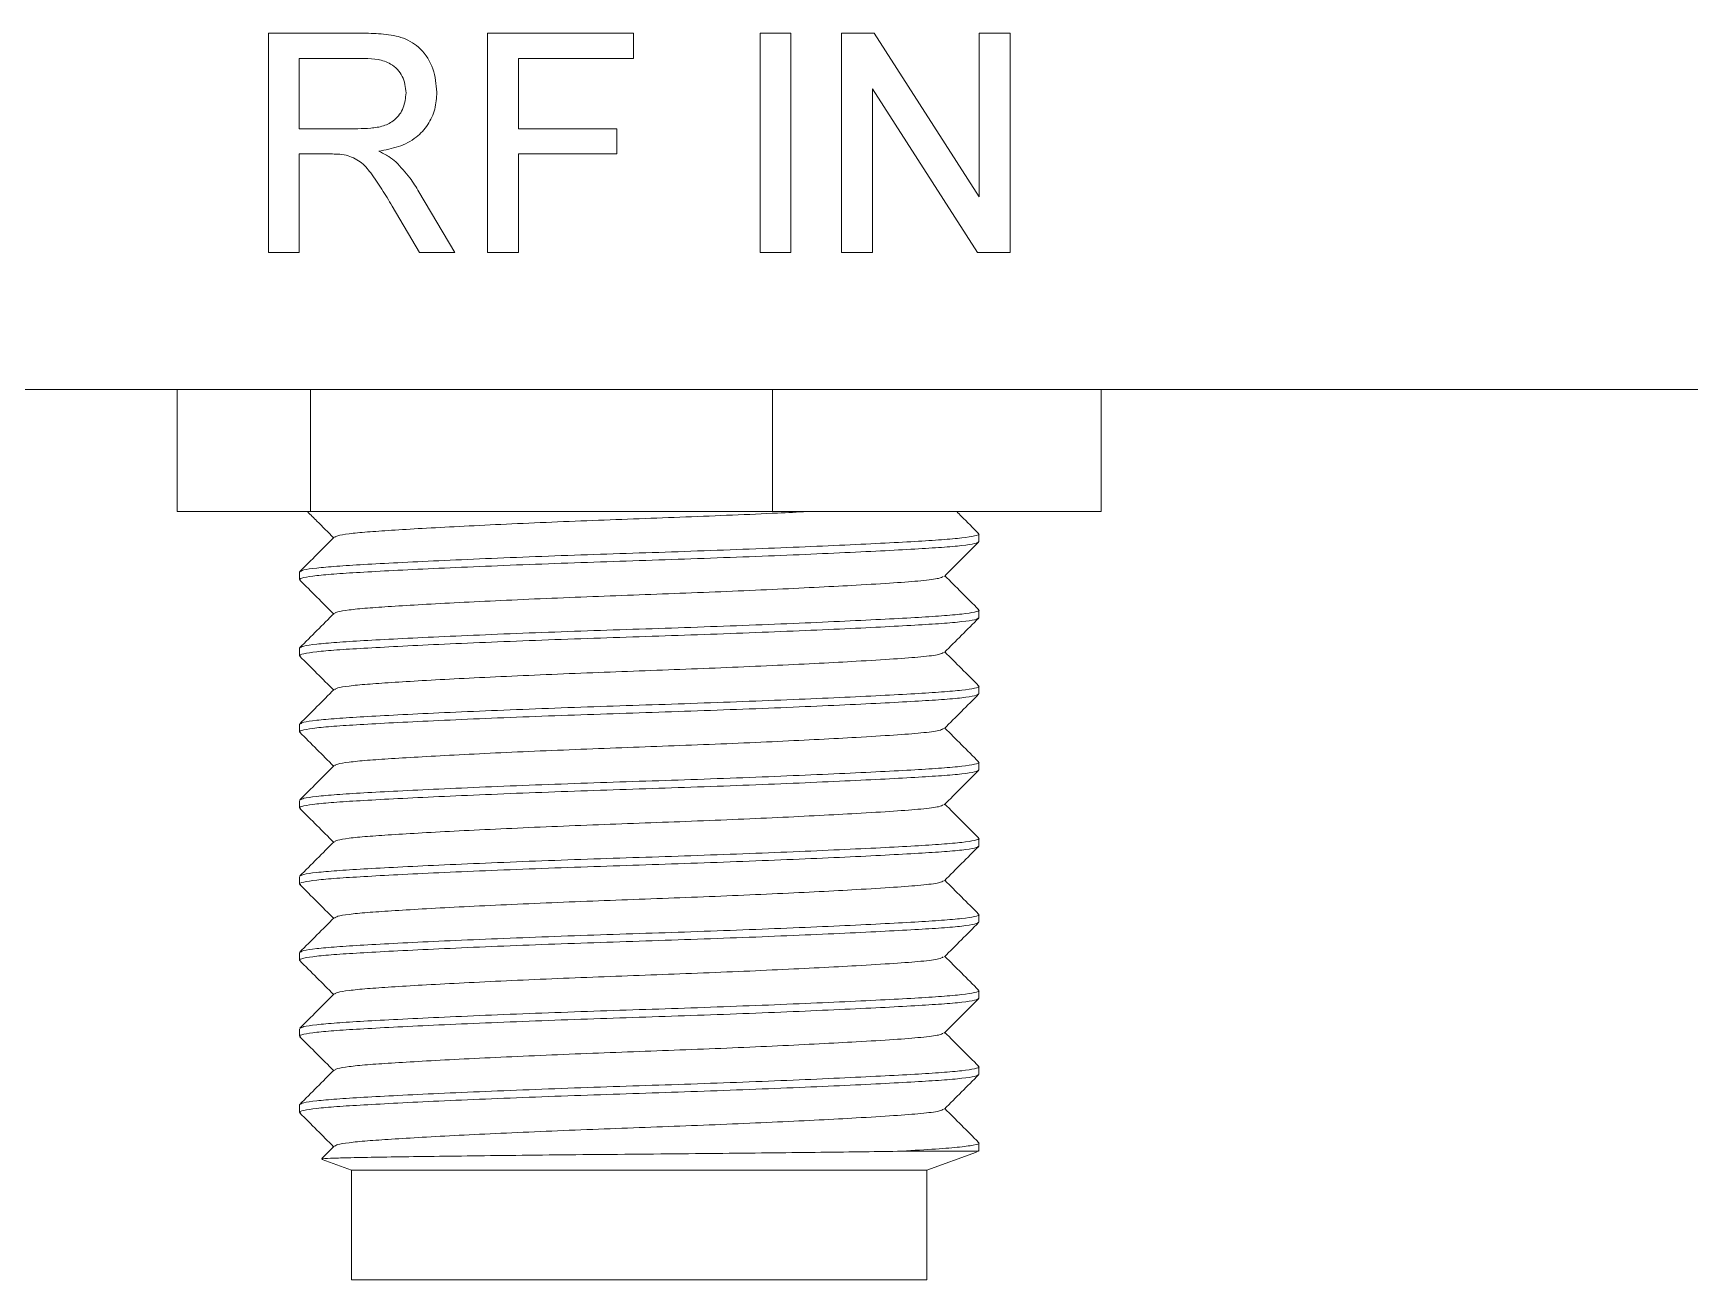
# Model space of a CAD drawing. Header units: inches. Extents: x 0.1 to 10.9, y 0 to 8.5.
# Drawn here: x 3.117 to 3.722, y 5.335 to 5.79 of the extents above; entities that cross this region are included whole.
import ezdxf

# ---------------------------------------------------------------- set-up
doc = ezdxf.new("R2010")
doc.units = ezdxf.units.IN
doc.header["$MEASUREMENT"] = 0

msp = doc.modelspace()

# ---------------------------------------------------------------- linework, layer by layer
at = {"color": 7, "linetype": 'Continuous', "lineweight": 0}
for p, q in [((3.20267, 5.79031), (3.23739, 5.79031)), ((3.20267, 5.71031), (3.20267, 5.79031)), ((3.28267, 5.79031), (3.33601, 5.79031)), ((3.28267, 5.71031), (3.28267, 5.79031)), ((3.33601, 5.79031), (3.33601, 5.78108)), ((3.38216, 5.79031), (3.39344, 5.79031)), ((3.38216, 5.71031), (3.38216, 5.79031)), ((3.39344, 5.79031), (3.39344, 5.71031)), ((3.4119, 5.79031), (3.42383, 5.79031)), ((3.4119, 5.71031), (3.4119, 5.79031)), ((3.42383, 5.79031), (3.46216, 5.73062)), ((3.46216, 5.79031), (3.47344, 5.79031)), ((3.46216, 5.73062), (3.46216, 5.79031)), ((3.47344, 5.79031), (3.47344, 5.71031)), ((3.2378, 5.78108), (3.21396, 5.78108)), ((3.21396, 5.78108), (3.21396, 5.75544)), ((3.29396, 5.78108), (3.29396, 5.75544)), ((3.33601, 5.78108), (3.29396, 5.78108)), ((3.42319, 5.77001), (3.42319, 5.71031)), ((3.46152, 5.71031), (3.42319, 5.77001)), ((3.21396, 5.75544), (3.23538, 5.75544)), ((3.29396, 5.75544), (3.32985, 5.75544)), ((3.32985, 5.75544), (3.32985, 5.74621)), ((3.21396, 5.74621), (3.21396, 5.71031)), ((3.22551, 5.74621), (3.21396, 5.74621)), ((3.29396, 5.74621), (3.29396, 5.71031)), ((3.32985, 5.74621), (3.29396, 5.74621)), ((3.25764, 5.7324), (3.27077, 5.71031)), ((3.25783, 5.71031), (3.24787, 5.7272)), ((3.21396, 5.71031), (3.20267, 5.71031)), ((3.27077, 5.71031), (3.25783, 5.71031)), ((3.29396, 5.71031), (3.28267, 5.71031)), ((3.39344, 5.71031), (3.38216, 5.71031)), ((3.42319, 5.71031), (3.4119, 5.71031)), ((3.47344, 5.71031), (3.46152, 5.71031)), ((4.19056, 5.66031), (2.48556, 5.66031)), ((3.16939, 5.61568), (3.16939, 5.66031)), ((3.21805, 5.61568), (3.21805, 5.66031)), ((3.38671, 5.61568), (3.38671, 5.66031)), ((3.50672, 5.61568), (3.50672, 5.66031)), ((3.21805, 5.61568), (3.16939, 5.61568)), ((3.38671, 5.61568), (3.21805, 5.61568)), ((3.50672, 5.61568), (3.38671, 5.61568)), ((3.46206, 5.60476), (3.46206, 5.60754)), ((3.21406, 5.59365), (3.21406, 5.59087)), ((3.46206, 5.57698), (3.46206, 5.57976)), ((3.21406, 5.56587), (3.21406, 5.56309)), ((3.46206, 5.5492), (3.46206, 5.55198)), ((3.21406, 5.53809), (3.21406, 5.53531)), ((3.46206, 5.52142), (3.46206, 5.5242)), ((3.21406, 5.51031), (3.21406, 5.50754)), ((3.46206, 5.49365), (3.46206, 5.49642)), ((3.21406, 5.48254), (3.21406, 5.47976)), ((3.46206, 5.46587), (3.46206, 5.46865)), ((3.21406, 5.45476), (3.21406, 5.45198)), ((3.46206, 5.43809), (3.46206, 5.44087)), ((3.21406, 5.42698), (3.21406, 5.4242)), ((3.46206, 5.41031), (3.46206, 5.41309)), ((3.21406, 5.3992), (3.21406, 5.39642)), ((3.22665, 5.38412), (3.22212, 5.37958)), ((3.46206, 5.38223), (3.46206, 5.38531)), ((3.22232, 5.37922), (3.23306, 5.37531)), ((3.46179, 5.38223), (3.43234, 5.38223)), ((3.44306, 5.37531), (3.46119, 5.38191)), ((3.46114, 5.38205), (3.46179, 5.38223)), ((3.46179, 5.38223), (3.46206, 5.38254)), ((3.23306, 5.37531), (3.23306, 5.33531)), ((3.44306, 5.37531), (3.23306, 5.37531)), ((3.44306, 5.33531), (3.44306, 5.37531)), ((3.44306, 5.33531), (3.23306, 5.33531))]:
    msp.add_line(p, q, dxfattribs=at)
for points, knots in [([(3.23739, 5.79031), (3.23984, 5.79025), (3.24474, 5.79013), (3.25208, 5.78894), (3.25888, 5.78471), (3.26334, 5.77741), (3.26392, 5.77163), (3.26421, 5.76874)], [0, 0, 0, 0, 0.187449, 0.374573, 0.56052, 0.780045, 1, 1, 1, 1]), ([(3.25293, 5.7685), (3.25268, 5.7706), (3.25219, 5.77478), (3.24788, 5.77924), (3.24271, 5.78089), (3.23944, 5.78102), (3.2378, 5.78108)], [0, 0, 0, 0, 0.279403, 0.557978, 0.778639, 1, 1, 1, 1]), ([(3.23538, 5.75544), (3.23694, 5.75548), (3.24005, 5.75555), (3.24469, 5.75625), (3.2492, 5.75851), (3.25234, 5.76301), (3.25273, 5.76667), (3.25293, 5.7685)], [0, 0, 0, 0, 0.187461, 0.374776, 0.561133, 0.780254, 1, 1, 1, 1]), ([(3.26421, 5.76874), (3.26407, 5.76666), (3.26379, 5.7625), (3.26111, 5.75673), (3.25658, 5.75181), (3.25022, 5.74859), (3.2454, 5.74769), (3.24299, 5.74724)], [0, 0, 0, 0, 0.1867076, 0.3732008, 0.5597395, 0.7796195, 1, 1, 1, 1]), ([(3.24299, 5.74724), (3.24423, 5.74662), (3.24644, 5.74551), (3.24837, 5.74397), (3.24921, 5.74329)], [0, 0, 0, 0, 0.560132, 1, 1, 1, 1]), ([(3.23107, 5.74584), (3.23004, 5.74597), (3.22819, 5.74621), (3.22633, 5.74621), (3.22551, 5.74621)], [0, 0, 0, 0, 0.559853, 1, 1, 1, 1]), ([(3.24787, 5.7272), (3.24662, 5.72926), (3.24413, 5.73337), (3.24044, 5.7389), (3.23641, 5.74376), (3.23285, 5.74515), (3.23107, 5.74584)], [0, 0, 0, 0, 0.280478, 0.560909, 0.780754, 1, 1, 1, 1]), ([(3.24921, 5.74329), (3.25099, 5.74142), (3.25418, 5.73807), (3.25658, 5.73413), (3.25764, 5.7324)], [0, 0, 0, 0, 0.559817, 1, 1, 1, 1]), ([(3.21693, 5.61568), (3.21809, 5.61453), (3.22127, 5.61135), (3.22444, 5.60817), (3.22646, 5.60615)], [0, 0, 0, 0, 0.3639204, 1, 1, 1, 1]), ([(3.22693, 5.60634), (3.22715, 5.60652), (3.22768, 5.60695), (3.23176, 5.6076), (3.23836, 5.60826), (3.24737, 5.60887), (3.25861, 5.60956), (3.27207, 5.61028), (3.28732, 5.61102), (3.3038, 5.61176), (3.32086, 5.61246), (3.33806, 5.61309), (3.35527, 5.61373), (3.37228, 5.61442), (3.38729, 5.61509), (3.39581, 5.61551), (3.39935, 5.61568)], [0, 0, 0, 0, 0.056377, 0.13133, 0.204422, 0.276159, 0.349964, 0.425342, 0.501369, 0.577071, 0.651497, 0.723793, 0.796089, 0.870515, 0.946217, 1, 1, 1, 1]), ([(3.46197, 5.60771), (3.45988, 5.6098), (3.45723, 5.61245), (3.45457, 5.61511), (3.454, 5.61568)], [0, 0, 0, 0, 0.785147, 1, 1, 1, 1]), ([(3.21406, 5.59365), (3.21437, 5.59389), (3.21498, 5.59439), (3.21981, 5.5951), (3.22719, 5.59576), (3.2372, 5.59637), (3.24971, 5.59706), (3.26467, 5.59778), (3.28163, 5.59852), (3.29996, 5.59926), (3.31893, 5.59996), (3.33806, 5.60059), (3.35719, 5.60123), (3.37616, 5.60193), (3.39448, 5.60266), (3.41145, 5.6034), (3.42641, 5.60412), (3.43892, 5.60481), (3.4489, 5.60542), (3.45638, 5.60608), (3.46084, 5.6068), (3.4626, 5.60735), (3.46183, 5.60765), (3.46168, 5.60771)], [0, 0, 0, 0, 0.050456, 0.10027, 0.148849, 0.196527, 0.245579, 0.295677, 0.346205, 0.396516, 0.445981, 0.494031, 0.542081, 0.591546, 0.641857, 0.692385, 0.742483, 0.791535, 0.839213, 0.887792, 0.937606, 0.988062, 1, 1, 1, 1]), ([(3.21441, 5.59071), (3.21427, 5.59076), (3.21352, 5.59106), (3.21528, 5.59161), (3.21973, 5.59232), (3.22721, 5.59298), (3.23719, 5.5936), (3.24971, 5.59428), (3.26467, 5.595), (3.28163, 5.59575), (3.29996, 5.59648), (3.31893, 5.59718), (3.33806, 5.59781), (3.35719, 5.59845), (3.37616, 5.59915), (3.39448, 5.59988), (3.41145, 5.60062), (3.42641, 5.60135), (3.43892, 5.60203), (3.44892, 5.60264), (3.45631, 5.60331), (3.46114, 5.60402), (3.46175, 5.60451), (3.46206, 5.60476)], [0, 0, 0, 0, 0.011096, 0.061595, 0.111452, 0.160072, 0.207791, 0.256885, 0.307025, 0.357596, 0.407951, 0.457458, 0.505548, 0.553639, 0.603146, 0.6535, 0.704071, 0.754211, 0.803305, 0.851024, 0.899645, 0.949501, 1, 1, 1, 1]), ([(3.22665, 5.60634), (3.22457, 5.60425), (3.2204, 5.60008), (3.21623, 5.59591), (3.21414, 5.59382)], [0, 0, 0, 0, 0.499991, 1, 1, 1, 1]), ([(3.44946, 5.59206), (3.45154, 5.59415), (3.45571, 5.59832), (3.45988, 5.60249), (3.46196, 5.60458)], [0, 0, 0, 0, 0.49999, 1, 1, 1, 1]), ([(3.21413, 5.59071), (3.21622, 5.58862), (3.22033, 5.58451), (3.22444, 5.58039), (3.22646, 5.57837)], [0, 0, 0, 0, 0.507386, 1, 1, 1, 1]), ([(3.22693, 5.57856), (3.22716, 5.57874), (3.22768, 5.57917), (3.23176, 5.57982), (3.23836, 5.58048), (3.24737, 5.5811), (3.25861, 5.58178), (3.27207, 5.5825), (3.28732, 5.58325), (3.3038, 5.58398), (3.32086, 5.58468), (3.33806, 5.58531), (3.35526, 5.58595), (3.37232, 5.58665), (3.3888, 5.58738), (3.40405, 5.58812), (3.41857, 5.5889), (3.43143, 5.58969), (3.44155, 5.59046), (3.44789, 5.59127), (3.44872, 5.59182), (3.44908, 5.59206)], [0, 0, 0, 0, 0.038854, 0.09067, 0.1412, 0.190792, 0.241814, 0.293924, 0.346483, 0.398816, 0.450268, 0.500247, 0.550226, 0.601678, 0.654011, 0.706569, 0.758679, 0.822183, 0.884293, 0.948491, 1, 1, 1, 1]), ([(3.46197, 5.57993), (3.45989, 5.58201), (3.45578, 5.58612), (3.45168, 5.59023), (3.44965, 5.59226)], [0, 0, 0, 0, 0.507685, 1, 1, 1, 1]), ([(3.21443, 5.56292), (3.21429, 5.56298), (3.21352, 5.56328), (3.21528, 5.56383), (3.21973, 5.56454), (3.22721, 5.5652), (3.23719, 5.56582), (3.24971, 5.5665), (3.26467, 5.56723), (3.28163, 5.56797), (3.29996, 5.5687), (3.31893, 5.5694), (3.33806, 5.57004), (3.35719, 5.57067), (3.37616, 5.57137), (3.39448, 5.5721), (3.41145, 5.57285), (3.42641, 5.57357), (3.43892, 5.57425), (3.44892, 5.57487), (3.45631, 5.57553), (3.46114, 5.57624), (3.46175, 5.57673), (3.46206, 5.57698)], [0, 0, 0, 0, 0.011815, 0.062277, 0.112097, 0.160683, 0.208367, 0.257425, 0.307528, 0.358063, 0.408381, 0.457852, 0.505907, 0.553963, 0.603434, 0.653752, 0.704286, 0.75439, 0.803448, 0.851132, 0.899717, 0.949538, 1, 1, 1, 1]), ([(3.21406, 5.56587), (3.21437, 5.56612), (3.21498, 5.56661), (3.21981, 5.56732), (3.22719, 5.56798), (3.2372, 5.5686), (3.24971, 5.56928), (3.26467, 5.57), (3.28163, 5.57075), (3.29996, 5.57148), (3.31893, 5.57218), (3.33806, 5.57281), (3.35719, 5.57345), (3.37616, 5.57415), (3.39448, 5.57488), (3.41145, 5.57562), (3.42641, 5.57635), (3.43892, 5.57703), (3.4489, 5.57764), (3.45638, 5.57831), (3.46084, 5.57902), (3.4626, 5.57957), (3.46183, 5.57987), (3.46169, 5.57993)], [0, 0, 0, 0, 0.050474, 0.100305, 0.148902, 0.196597, 0.245666, 0.295781, 0.346327, 0.396656, 0.446138, 0.494205, 0.542271, 0.591754, 0.642083, 0.692629, 0.742744, 0.791813, 0.839508, 0.888104, 0.937936, 0.98841, 1, 1, 1, 1]), ([(3.22666, 5.57856), (3.22457, 5.57648), (3.2204, 5.5723), (3.21623, 5.56813), (3.21415, 5.56604)], [0, 0, 0, 0, 0.499991, 1, 1, 1, 1]), ([(3.44948, 5.56431), (3.45157, 5.5664), (3.45574, 5.57057), (3.45991, 5.57474), (3.46199, 5.57683)], [0, 0, 0, 0, 0.4999919, 1, 1, 1, 1]), ([(3.21415, 5.56292), (3.21623, 5.56083), (3.22034, 5.55672), (3.22444, 5.55261), (3.22646, 5.55059)], [0, 0, 0, 0, 0.507785, 1, 1, 1, 1]), ([(3.22692, 5.55078), (3.22715, 5.55096), (3.22767, 5.55139), (3.23176, 5.55204), (3.23836, 5.5527), (3.24737, 5.55332), (3.25861, 5.554), (3.27207, 5.55473), (3.28732, 5.55547), (3.3038, 5.5562), (3.32086, 5.5569), (3.33806, 5.55754), (3.35526, 5.55817), (3.37232, 5.55887), (3.3888, 5.5596), (3.40405, 5.56034), (3.41857, 5.56113), (3.43142, 5.56191), (3.44156, 5.56268), (3.44795, 5.5635), (3.44878, 5.56406), (3.44915, 5.56431)], [0, 0, 0, 0, 0.039075, 0.090769, 0.14118, 0.190656, 0.241559, 0.293546, 0.345981, 0.398192, 0.449523, 0.499384, 0.549246, 0.600577, 0.652787, 0.705222, 0.75721, 0.820564, 0.882528, 0.946575, 1, 1, 1, 1]), ([(3.46197, 5.55215), (3.45989, 5.55424), (3.45578, 5.55835), (3.45167, 5.56246), (3.44965, 5.56448)], [0, 0, 0, 0, 0.507764, 1, 1, 1, 1]), ([(3.21435, 5.53518), (3.21424, 5.53522), (3.21352, 5.53551), (3.21529, 5.53605), (3.21973, 5.53676), (3.22721, 5.53743), (3.23719, 5.53804), (3.24971, 5.53872), (3.26467, 5.53945), (3.28163, 5.54019), (3.29996, 5.54092), (3.31893, 5.54162), (3.33806, 5.54226), (3.35719, 5.54289), (3.37616, 5.54359), (3.39448, 5.54432), (3.41145, 5.54507), (3.42641, 5.54579), (3.43892, 5.54647), (3.44892, 5.54709), (3.45631, 5.54775), (3.46114, 5.54846), (3.46175, 5.54895), (3.46206, 5.5492)], [0, 0, 0, 0, 0.009326, 0.059915, 0.109861, 0.158569, 0.206373, 0.255555, 0.305785, 0.356446, 0.406891, 0.456487, 0.504663, 0.55284, 0.602435, 0.65288, 0.703542, 0.753771, 0.802953, 0.850757, 0.899465, 0.949411, 1, 1, 1, 1]), ([(3.22665, 5.55078), (3.22457, 5.54869), (3.2204, 5.54452), (3.21623, 5.54035), (3.21414, 5.53826)], [0, 0, 0, 0, 0.4999884, 1, 1, 1, 1]), ([(3.21442, 5.53826), (3.21468, 5.53845), (3.21527, 5.53889), (3.21984, 5.53954), (3.22719, 5.5402), (3.2372, 5.54082), (3.24971, 5.5415), (3.26467, 5.54223), (3.28163, 5.54297), (3.29996, 5.5437), (3.31893, 5.5444), (3.33806, 5.54504), (3.35719, 5.54567), (3.37616, 5.54637), (3.39448, 5.5471), (3.41145, 5.54785), (3.42641, 5.54857), (3.43892, 5.54925), (3.4489, 5.54987), (3.45638, 5.55053), (3.46084, 5.55124), (3.4626, 5.55179), (3.46183, 5.55209), (3.46169, 5.55215)], [0, 0, 0, 0, 0.0393438, 0.0897506, 0.1389077, 0.1871531, 0.2367887, 0.287482, 0.3386111, 0.3895214, 0.4395747, 0.488196, 0.5368172, 0.5868706, 0.6377809, 0.68891, 0.7396033, 0.7892389, 0.8374842, 0.8866413, 0.9370482, 0.9881042, 1, 1, 1, 1]), ([(3.44947, 5.53652), (3.45155, 5.5386), (3.45572, 5.54278), (3.45989, 5.54695), (3.46198, 5.54904)], [0, 0, 0, 0, 0.499991, 1, 1, 1, 1]), ([(3.21411, 5.53518), (3.2162, 5.53309), (3.22031, 5.52897), (3.22443, 5.52485), (3.22646, 5.52281)], [0, 0, 0, 0, 0.5063199, 1, 1, 1, 1]), ([(3.22693, 5.523), (3.22715, 5.52319), (3.22768, 5.52361), (3.23176, 5.52426), (3.23836, 5.52493), (3.24737, 5.52554), (3.25861, 5.52622), (3.27207, 5.52695), (3.28732, 5.52769), (3.3038, 5.52842), (3.32086, 5.52912), (3.33806, 5.52976), (3.35526, 5.53039), (3.37232, 5.53109), (3.3888, 5.53182), (3.40405, 5.53257), (3.41857, 5.53335), (3.43143, 5.53414), (3.44156, 5.53491), (3.44792, 5.53572), (3.44875, 5.53627), (3.44912, 5.53652)], [0, 0, 0, 0, 0.03894, 0.090697, 0.141169, 0.190705, 0.24167, 0.29372, 0.346219, 0.398493, 0.449886, 0.499808, 0.54973, 0.601124, 0.653397, 0.705896, 0.757947, 0.821379, 0.883418, 0.947543, 1, 1, 1, 1]), ([(3.46197, 5.52437), (3.45989, 5.52646), (3.45578, 5.53057), (3.45167, 5.53468), (3.44965, 5.5367)], [0, 0, 0, 0, 0.507796, 1, 1, 1, 1]), ([(3.22665, 5.523), (3.22457, 5.52092), (3.2204, 5.51674), (3.21623, 5.51257), (3.21414, 5.51049)], [0, 0, 0, 0, 0.499988, 1, 1, 1, 1]), ([(3.21443, 5.51049), (3.21469, 5.51068), (3.21527, 5.51111), (3.21984, 5.51176), (3.22719, 5.51243), (3.2372, 5.51304), (3.24971, 5.51372), (3.26467, 5.51445), (3.28163, 5.51519), (3.29996, 5.51592), (3.31893, 5.51662), (3.33806, 5.51726), (3.35719, 5.51789), (3.37616, 5.51859), (3.39448, 5.51932), (3.41145, 5.52007), (3.42641, 5.52079), (3.43892, 5.52147), (3.4489, 5.52209), (3.45638, 5.52275), (3.46084, 5.52346), (3.4626, 5.52401), (3.46183, 5.52432), (3.46169, 5.52437)], [0, 0, 0, 0, 0.039171, 0.089587, 0.138752, 0.187005, 0.236649, 0.28735, 0.338488, 0.389406, 0.439468, 0.488097, 0.536726, 0.586788, 0.637707, 0.688844, 0.739546, 0.78919, 0.837443, 0.886608, 0.937023, 0.988088, 1, 1, 1, 1]), ([(3.21443, 5.50736), (3.21428, 5.50742), (3.21352, 5.50772), (3.21528, 5.50827), (3.21973, 5.50899), (3.22721, 5.50965), (3.23719, 5.51026), (3.24971, 5.51095), (3.26467, 5.51167), (3.28163, 5.51241), (3.29996, 5.51315), (3.31893, 5.51385), (3.33806, 5.51448), (3.35719, 5.51511), (3.37616, 5.51581), (3.39448, 5.51655), (3.41145, 5.51729), (3.42641, 5.51801), (3.43892, 5.5187), (3.44892, 5.51931), (3.45631, 5.51997), (3.46114, 5.52068), (3.46175, 5.52118), (3.46206, 5.52142)], [0, 0, 0, 0, 0.01171, 0.062177, 0.112003, 0.160594, 0.208283, 0.257346, 0.307455, 0.357995, 0.408318, 0.457794, 0.505855, 0.553916, 0.603392, 0.653715, 0.704255, 0.754364, 0.803427, 0.851116, 0.899707, 0.949533, 1, 1, 1, 1]), ([(3.44942, 5.50869), (3.45151, 5.51078), (3.45567, 5.51495), (3.45984, 5.51913), (3.46193, 5.52121)], [0, 0, 0, 0, 0.4999905, 1, 1, 1, 1]), ([(3.21414, 5.50736), (3.21623, 5.50528), (3.22034, 5.50117), (3.22444, 5.49706), (3.22646, 5.49504)], [0, 0, 0, 0, 0.507793, 1, 1, 1, 1]), ([(3.22693, 5.49523), (3.22715, 5.49541), (3.22768, 5.49584), (3.23176, 5.49649), (3.23836, 5.49715), (3.24737, 5.49776), (3.25861, 5.49845), (3.27207, 5.49917), (3.28732, 5.49991), (3.3038, 5.50065), (3.32086, 5.50135), (3.33806, 5.50198), (3.35526, 5.50261), (3.37232, 5.50331), (3.3888, 5.50405), (3.40405, 5.50479), (3.41857, 5.50557), (3.43143, 5.50636), (3.44155, 5.50713), (3.44783, 5.50793), (3.44865, 5.50846), (3.44901, 5.5087)], [0, 0, 0, 0, 0.039053, 0.090976, 0.14161, 0.191305, 0.242433, 0.294651, 0.347318, 0.39976, 0.451318, 0.5014, 0.551483, 0.603041, 0.655483, 0.70815, 0.760368, 0.824003, 0.886242, 0.950572, 1, 1, 1, 1]), ([(3.46197, 5.4966), (3.45988, 5.49869), (3.45578, 5.50279), (3.45167, 5.5069), (3.44965, 5.50893)], [0, 0, 0, 0, 0.507841, 1, 1, 1, 1]), ([(3.21449, 5.47956), (3.21432, 5.47962), (3.21352, 5.47994), (3.21527, 5.4805), (3.21974, 5.48121), (3.22721, 5.48187), (3.2372, 5.48249), (3.24971, 5.48317), (3.26467, 5.48389), (3.28163, 5.48464), (3.29996, 5.48537), (3.31893, 5.48607), (3.33806, 5.4867), (3.35719, 5.48734), (3.37616, 5.48804), (3.39448, 5.48877), (3.41145, 5.48951), (3.42641, 5.49023), (3.43892, 5.49092), (3.44892, 5.49153), (3.45631, 5.49219), (3.46114, 5.49291), (3.46175, 5.4934), (3.46206, 5.49365)], [0, 0, 0, 0, 0.0137559, 0.0641188, 0.1138414, 0.1623312, 0.2099216, 0.2588835, 0.3088886, 0.3593236, 0.4095428, 0.4589167, 0.5068779, 0.5548391, 0.6042131, 0.6544322, 0.7048673, 0.7548724, 0.8038342, 0.8514246, 0.8999145, 0.949637, 1, 1, 1, 1]), ([(3.22665, 5.49523), (3.22457, 5.49314), (3.2204, 5.48897), (3.21623, 5.48479), (3.21414, 5.48271)], [0, 0, 0, 0, 0.4999884, 1, 1, 1, 1]), ([(3.21443, 5.48271), (3.21469, 5.4829), (3.21527, 5.48333), (3.21984, 5.48399), (3.22719, 5.48465), (3.2372, 5.48526), (3.24971, 5.48595), (3.26467, 5.48667), (3.28163, 5.48741), (3.29996, 5.48815), (3.31893, 5.48885), (3.33806, 5.48948), (3.35719, 5.49011), (3.37616, 5.49081), (3.39448, 5.49155), (3.41145, 5.49229), (3.42641, 5.49301), (3.43892, 5.4937), (3.4489, 5.49431), (3.45638, 5.49497), (3.46084, 5.49568), (3.4626, 5.49624), (3.46183, 5.49654), (3.46168, 5.4966)], [0, 0, 0, 0, 0.0391518, 0.0895577, 0.1387139, 0.1869583, 0.236593, 0.2872853, 0.3384135, 0.3893228, 0.4393752, 0.4879956, 0.5366159, 0.5866684, 0.6375776, 0.6887058, 0.7393982, 0.7890328, 0.8372773, 0.8864335, 0.9368394, 0.9878944, 1, 1, 1, 1]), ([(3.4495, 5.481), (3.45159, 5.48309), (3.45576, 5.48726), (3.45993, 5.49143), (3.46201, 5.49352)], [0, 0, 0, 0, 0.499992, 1, 1, 1, 1]), ([(3.22693, 5.46745), (3.22716, 5.46763), (3.22768, 5.46806), (3.23176, 5.46871), (3.23836, 5.46937), (3.24737, 5.46998), (3.25861, 5.47067), (3.27207, 5.47139), (3.28732, 5.47214), (3.3038, 5.47287), (3.32086, 5.47357), (3.33806, 5.4742), (3.35526, 5.47484), (3.37232, 5.47554), (3.3888, 5.47627), (3.40405, 5.47701), (3.41857, 5.47779), (3.43142, 5.47858), (3.44156, 5.47935), (3.44799, 5.48018), (3.44883, 5.48074), (3.44921, 5.481)], [0, 0, 0, 0, 0.038665, 0.09029, 0.140634, 0.190044, 0.240879, 0.292798, 0.345163, 0.397304, 0.448567, 0.498362, 0.548157, 0.59942, 0.651561, 0.703926, 0.755845, 0.819116, 0.880997, 0.944959, 1, 1, 1, 1]), ([(3.46197, 5.46882), (3.45989, 5.4709), (3.45578, 5.47501), (3.45167, 5.47912), (3.44965, 5.48115)], [0, 0, 0, 0, 0.507591, 1, 1, 1, 1]), ([(3.21418, 5.47956), (3.21626, 5.47747), (3.22036, 5.47337), (3.22445, 5.46927), (3.22646, 5.46726)], [0, 0, 0, 0, 0.508997, 1, 1, 1, 1]), ([(3.21443, 5.45493), (3.21469, 5.45512), (3.21528, 5.45555), (3.21984, 5.45621), (3.22719, 5.45687), (3.2372, 5.45749), (3.24971, 5.45817), (3.26467, 5.45889), (3.28163, 5.45964), (3.29996, 5.46037), (3.31893, 5.46107), (3.33806, 5.4617), (3.35719, 5.46234), (3.37616, 5.46304), (3.39448, 5.46377), (3.41145, 5.46451), (3.42641, 5.46523), (3.43892, 5.46592), (3.4489, 5.46653), (3.45638, 5.46719), (3.46084, 5.46791), (3.4626, 5.46846), (3.46183, 5.46876), (3.46169, 5.46882)], [0, 0, 0, 0, 0.0390097, 0.0894416, 0.1386231, 0.1868925, 0.2365527, 0.2872712, 0.3384258, 0.3893613, 0.4394396, 0.488085, 0.5367304, 0.5868086, 0.6377442, 0.6888987, 0.7396172, 0.7892775, 0.8375468, 0.8867284, 0.9371602, 0.9882417, 1, 1, 1, 1]), ([(3.21433, 5.45185), (3.21423, 5.4519), (3.21353, 5.45218), (3.2153, 5.45272), (3.21973, 5.45343), (3.22721, 5.45409), (3.23719, 5.45471), (3.24971, 5.45539), (3.26467, 5.45611), (3.28163, 5.45686), (3.29996, 5.45759), (3.31893, 5.45829), (3.33806, 5.45892), (3.35719, 5.45956), (3.37616, 5.46026), (3.39448, 5.46099), (3.41145, 5.46173), (3.42641, 5.46246), (3.43892, 5.46314), (3.44892, 5.46375), (3.45631, 5.46442), (3.46114, 5.46513), (3.46175, 5.46562), (3.46206, 5.46587)], [0, 0, 0, 0, 0.008639, 0.059264, 0.109244, 0.157985, 0.205823, 0.255039, 0.305303, 0.356, 0.40648, 0.45611, 0.50432, 0.55253, 0.60216, 0.652639, 0.703336, 0.753601, 0.802817, 0.850654, 0.899395, 0.949376, 1, 1, 1, 1]), ([(3.22666, 5.46745), (3.22457, 5.46537), (3.2204, 5.46119), (3.21623, 5.45702), (3.21415, 5.45493)], [0, 0, 0, 0, 0.4999912, 1, 1, 1, 1]), ([(3.44946, 5.45317), (3.45154, 5.45526), (3.45571, 5.45943), (3.45988, 5.4636), (3.46197, 5.46569)], [0, 0, 0, 0, 0.499988, 1, 1, 1, 1]), ([(3.2141, 5.45185), (3.21619, 5.44977), (3.22031, 5.44564), (3.22443, 5.44152), (3.22647, 5.43948)], [0, 0, 0, 0, 0.506003, 1, 1, 1, 1]), ([(3.22692, 5.43967), (3.22715, 5.43985), (3.22767, 5.44028), (3.23176, 5.44093), (3.23836, 5.44159), (3.24737, 5.44221), (3.25861, 5.44289), (3.27207, 5.44361), (3.28732, 5.44436), (3.3038, 5.44509), (3.32086, 5.44579), (3.33806, 5.44642), (3.35526, 5.44706), (3.37232, 5.44776), (3.3888, 5.44849), (3.40405, 5.44923), (3.41857, 5.45002), (3.43143, 5.4508), (3.44155, 5.45157), (3.44789, 5.45238), (3.44872, 5.45293), (3.44908, 5.45317)], [0, 0, 0, 0, 0.039151, 0.09095, 0.141464, 0.19104, 0.242045, 0.294138, 0.34668, 0.398996, 0.450431, 0.500394, 0.550356, 0.601791, 0.654107, 0.706649, 0.758742, 0.822225, 0.884315, 0.948492, 1, 1, 1, 1]), ([(3.46197, 5.44104), (3.45989, 5.44313), (3.45578, 5.44724), (3.45167, 5.45135), (3.44965, 5.45337)], [0, 0, 0, 0, 0.507791, 1, 1, 1, 1]), ([(3.21445, 5.42402), (3.21429, 5.42408), (3.21352, 5.42439), (3.21528, 5.42494), (3.21973, 5.42565), (3.22721, 5.42632), (3.23719, 5.42693), (3.24971, 5.42761), (3.26467, 5.42834), (3.28163, 5.42908), (3.29996, 5.42981), (3.31893, 5.43051), (3.33806, 5.43115), (3.35719, 5.43178), (3.37616, 5.43248), (3.39448, 5.43321), (3.41145, 5.43396), (3.42641, 5.43468), (3.43892, 5.43536), (3.44892, 5.43598), (3.45631, 5.43664), (3.46114, 5.43735), (3.46175, 5.43784), (3.46206, 5.43809)], [0, 0, 0, 0, 0.012324, 0.06276, 0.112555, 0.161115, 0.208774, 0.257807, 0.307885, 0.358393, 0.408685, 0.458131, 0.506162, 0.554193, 0.603638, 0.65393, 0.704439, 0.754516, 0.803549, 0.851209, 0.899769, 0.949564, 1, 1, 1, 1]), ([(3.22665, 5.43967), (3.22457, 5.43758), (3.2204, 5.43341), (3.21623, 5.42924), (3.21414, 5.42715)], [0, 0, 0, 0, 0.499991, 1, 1, 1, 1]), ([(3.21442, 5.42715), (3.21468, 5.42734), (3.21527, 5.42777), (3.21984, 5.42843), (3.22719, 5.42909), (3.2372, 5.42971), (3.24971, 5.43039), (3.26467, 5.43111), (3.28163, 5.43186), (3.29996, 5.43259), (3.31893, 5.43329), (3.33806, 5.43392), (3.35719, 5.43456), (3.37616, 5.43526), (3.39448, 5.43599), (3.41145, 5.43673), (3.42641, 5.43746), (3.43892, 5.43814), (3.4489, 5.43875), (3.45638, 5.43942), (3.46084, 5.44013), (3.4626, 5.44068), (3.46183, 5.44098), (3.46169, 5.44104)], [0, 0, 0, 0, 0.039339, 0.089746, 0.138903, 0.187148, 0.236784, 0.287477, 0.338606, 0.389517, 0.43957, 0.488191, 0.536813, 0.586866, 0.637776, 0.688905, 0.739599, 0.789234, 0.83748, 0.886637, 0.937044, 0.9881, 1, 1, 1, 1]), ([(3.44945, 5.42539), (3.45153, 5.42747), (3.4557, 5.43165), (3.45987, 5.43582), (3.46196, 5.4379)], [0, 0, 0, 0, 0.499992, 1, 1, 1, 1]), ([(3.21415, 5.42402), (3.21624, 5.42193), (3.22034, 5.41783), (3.22444, 5.41372), (3.22646, 5.4117)], [0, 0, 0, 0, 0.508135, 1, 1, 1, 1]), ([(3.22693, 5.41189), (3.22715, 5.41208), (3.22768, 5.4125), (3.23176, 5.41315), (3.23836, 5.41382), (3.24737, 5.41443), (3.25861, 5.41511), (3.27207, 5.41584), (3.28732, 5.41658), (3.3038, 5.41731), (3.32086, 5.41801), (3.33806, 5.41865), (3.35526, 5.41928), (3.37232, 5.41998), (3.3888, 5.42071), (3.40405, 5.42146), (3.41857, 5.42224), (3.43143, 5.42302), (3.44155, 5.4238), (3.44788, 5.4246), (3.44871, 5.42515), (3.44907, 5.42539)], [0, 0, 0, 0, 0.038991, 0.090819, 0.141361, 0.190966, 0.242, 0.294123, 0.346694, 0.39904, 0.450504, 0.500495, 0.550486, 0.60195, 0.654296, 0.706867, 0.75899, 0.822509, 0.884634, 0.948847, 1, 1, 1, 1]), ([(3.46197, 5.41326), (3.45989, 5.41535), (3.45578, 5.41946), (3.45167, 5.42357), (3.44965, 5.42559)], [0, 0, 0, 0, 0.5078433, 1, 1, 1, 1]), ([(3.21441, 5.39626), (3.21428, 5.39631), (3.21352, 5.39662), (3.21528, 5.39716), (3.21973, 5.39788), (3.22721, 5.39854), (3.23719, 5.39915), (3.24971, 5.39984), (3.26467, 5.40056), (3.28163, 5.4013), (3.29996, 5.40203), (3.31893, 5.40273), (3.33806, 5.40337), (3.35719, 5.404), (3.37616, 5.4047), (3.39448, 5.40544), (3.41145, 5.40618), (3.42641, 5.4069), (3.43892, 5.40759), (3.44892, 5.4082), (3.45631, 5.40886), (3.46114, 5.40957), (3.46175, 5.41007), (3.46206, 5.41031)], [0, 0, 0, 0, 0.011239, 0.061731, 0.11158, 0.160194, 0.207906, 0.256992, 0.307125, 0.357689, 0.408036, 0.457536, 0.50562, 0.553703, 0.603203, 0.65355, 0.704114, 0.754247, 0.803334, 0.851046, 0.899659, 0.949509, 1, 1, 1, 1]), ([(3.21406, 5.3992), (3.21437, 5.39945), (3.21498, 5.39994), (3.21981, 5.40065), (3.22719, 5.40132), (3.2372, 5.40193), (3.24971, 5.40261), (3.26467, 5.40334), (3.28163, 5.40408), (3.29996, 5.40481), (3.31893, 5.40551), (3.33806, 5.40615), (3.35719, 5.40678), (3.37616, 5.40748), (3.39448, 5.40821), (3.41145, 5.40896), (3.42641, 5.40968), (3.43892, 5.41036), (3.4489, 5.41098), (3.45638, 5.41164), (3.46084, 5.41235), (3.4626, 5.4129), (3.46183, 5.41321), (3.46168, 5.41326)], [0, 0, 0, 0, 0.05046, 0.100278, 0.148861, 0.196543, 0.245598, 0.2957, 0.346231, 0.396547, 0.446016, 0.494069, 0.542122, 0.591591, 0.641907, 0.692439, 0.74254, 0.791596, 0.839277, 0.88786, 0.937678, 0.988138, 1, 1, 1, 1]), ([(3.22665, 5.41189), (3.22457, 5.40981), (3.2204, 5.40563), (3.21623, 5.40146), (3.21414, 5.39937)], [0, 0, 0, 0, 0.49999, 1, 1, 1, 1]), ([(3.4495, 5.39766), (3.45158, 5.39974), (3.45574, 5.40391), (3.4599, 5.40807), (3.46198, 5.41015)], [0, 0, 0, 0, 0.499998, 1, 1, 1, 1]), ([(3.21414, 5.39626), (3.21622, 5.39417), (3.22033, 5.39006), (3.22444, 5.38595), (3.22646, 5.38392)], [0, 0, 0, 0, 0.507372, 1, 1, 1, 1]), ([(3.22693, 5.38411), (3.22715, 5.3843), (3.22768, 5.38473), (3.23176, 5.38538), (3.23836, 5.38604), (3.24737, 5.38665), (3.25861, 5.38734), (3.27207, 5.38806), (3.28732, 5.3888), (3.3038, 5.38953), (3.32086, 5.39023), (3.33806, 5.39087), (3.35526, 5.3915), (3.37232, 5.3922), (3.3888, 5.39294), (3.40405, 5.39368), (3.41857, 5.39446), (3.43142, 5.39525), (3.44156, 5.39602), (3.44798, 5.39684), (3.44881, 5.3974), (3.44919, 5.39766)], [0, 0, 0, 0, 0.038835, 0.090475, 0.140834, 0.190259, 0.241108, 0.293042, 0.345422, 0.397579, 0.448856, 0.498666, 0.548476, 0.599754, 0.65191, 0.70429, 0.756224, 0.819513, 0.881413, 0.945393, 1, 1, 1, 1]), ([(3.46197, 5.38549), (3.45988, 5.38758), (3.45578, 5.39168), (3.45167, 5.39579), (3.44965, 5.39781)], [0, 0, 0, 0, 0.507837, 1, 1, 1, 1]), ([(3.43234, 5.38223), (3.43673, 5.38247), (3.44548, 5.38296), (3.4548, 5.38368), (3.46053, 5.38448), (3.46267, 5.38509), (3.46183, 5.38543), (3.46168, 5.38549)], [0, 0, 0, 0, 0.23322, 0.465464, 0.705205, 0.948899, 1, 1, 1, 1]), ([(3.43234, 5.38223), (3.42785, 5.38217), (3.41876, 5.38204), (3.40264, 5.38185), (3.38502, 5.38165), (3.366, 5.38146), (3.34572, 5.38126), (3.32509, 5.38108), (3.30481, 5.38088), (3.28595, 5.38067), (3.26864, 5.38046), (3.25365, 5.38026), (3.24102, 5.38006), (3.23131, 5.37988), (3.22487, 5.37968), (3.22179, 5.3795), (3.22221, 5.37939), (3.22237, 5.37935)], [0, 0, 0, 0, 0.065587, 0.13284, 0.198427, 0.265681, 0.33554, 0.407443, 0.476711, 0.548072, 0.616005, 0.685909, 0.753837, 0.823745, 0.891231, 0.960767, 1, 1, 1, 1])]:
    msp.add_open_spline(points, degree=3, knots=knots, dxfattribs=at)

doc.saveas('drawing.dxf')
